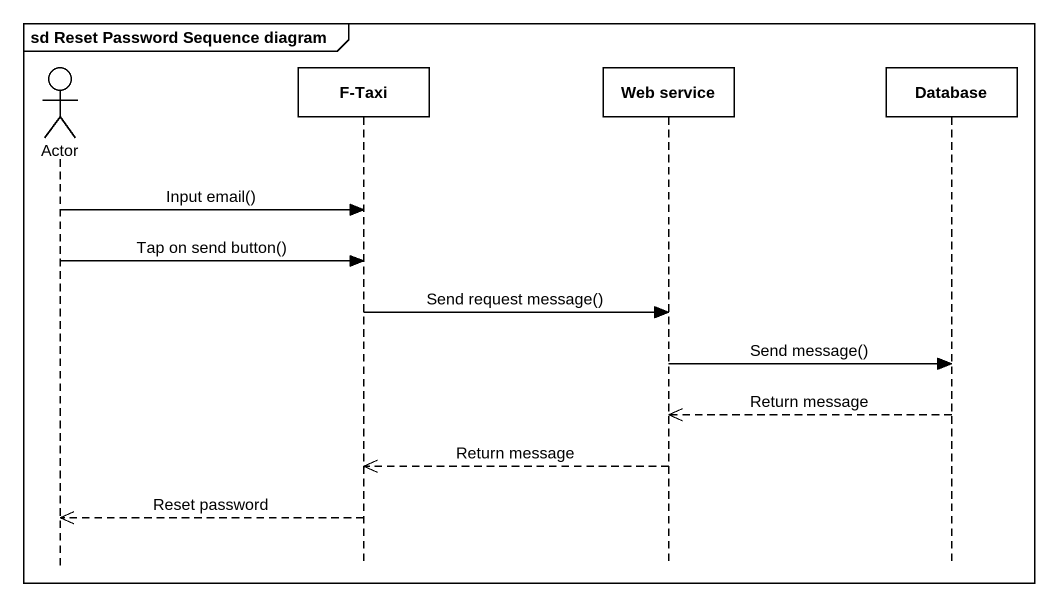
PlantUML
@startuml
mainframe sd Reset Password Sequence diagram
hide footbox
actor "Actor" as Actor_
participant "F-Taxi" as F_Taxi
participant "Web service" as Web_service
participant "Database" as Database_

Actor_ -> F_Taxi : Input email()
Actor_ -> F_Taxi : Tap on send button()
F_Taxi -> Web_service : Send request message()
Web_service -> Database_ : Send message()
Database_ -->> Web_service : Return message
Web_service -->> F_Taxi : Return message
F_Taxi -->> Actor_ : Reset password
@enduml
